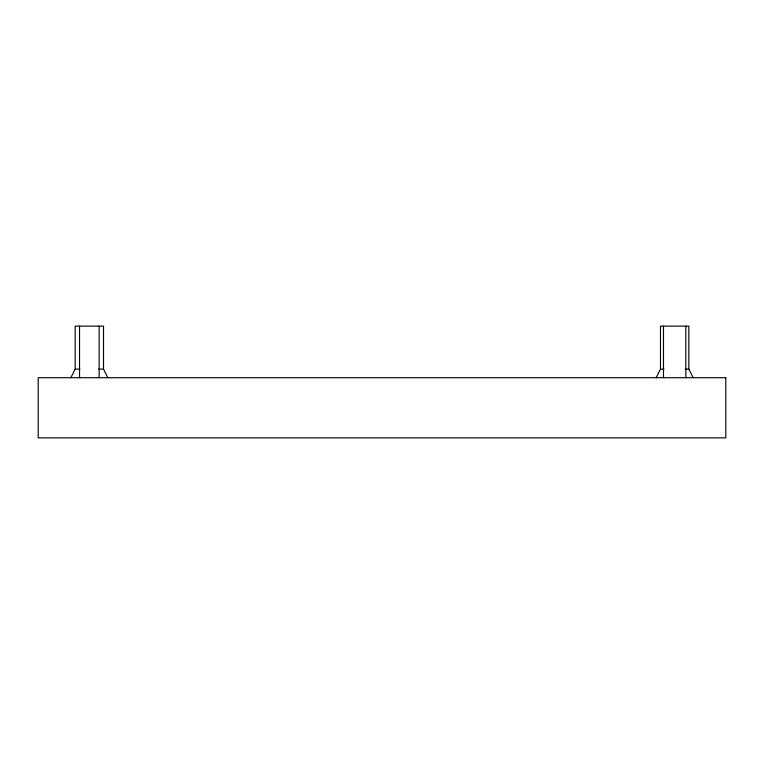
<?xml version="1.0" encoding="UTF-8"?>
<svg xmlns="http://www.w3.org/2000/svg" width="764" height="764" viewBox="0 0 764 764"><rect width="100%" height="100%" fill="white"/><g stroke="black" fill="none" stroke-linecap="round" stroke-linejoin="round"><path stroke-width="1.15" d="M70.861 377.702L75.159 369.107L75.159 326.132L103.522 326.132L103.522 369.107L107.82 377.702M656.18 377.702L660.478 369.107L660.478 326.132L688.841 326.132L688.841 369.107L693.139 377.702M75.159 369.107L79.886 369.107M98.795 369.107L103.522 369.107M660.478 369.107L664.021 369.107M685.298 369.107L688.841 369.107M685.833 326.132L685.833 377.702M663.486 326.132L663.486 377.702M99.148 326.132L99.148 377.702M79.532 326.132L79.532 377.702M725.8 377.702L38.2 377.702L38.2 437.868L725.8 437.868L725.8 377.702"/></g></svg>
